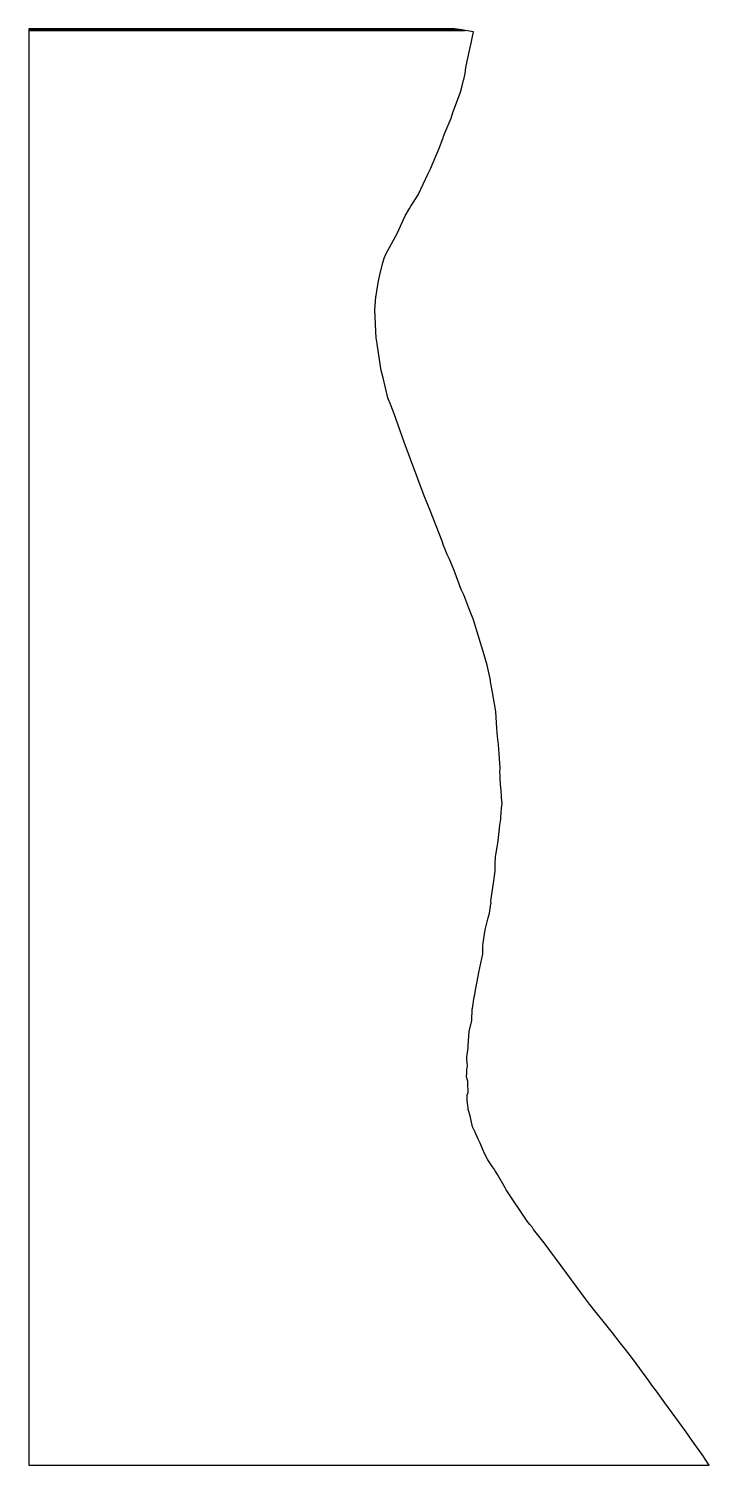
# Model space of a CAD drawing. Extents: x -56 to 31, y -92 to 92.
import ezdxf

# ---------------------------------------------------------------- set-up
doc = ezdxf.new("R2010")
doc.units = 0
doc.layers.add('47_141000', color=7, linetype='CONTINUOUS')

msp = doc.modelspace()

# ---------------------------------------------------------------- linework, layer by layer
at = {"layer": '47_141000', "color": 5}
for points in [[(-54.365, 91.985), (-1.023, 91.985), (-1.598, 92.08), (-56.17, 92.08), (-56.17, 91.985), (-54.365, 91.985)], [(-54.843, 91.93001), (-0.704, 91.93001), (-0.981, 91.978), (-56.17, 91.978), (-56.17, 91.93001), (-54.843, 91.93001)], [(-56.17, 91.90401), (-56.17, 91.853), (-0.238, 91.853), (-0.693, 91.927), (-56.17, 91.927), (-56.17, 91.90401)], [(-56.17, 91.675), (-56.17, -92.11401), (31.033, -92.11401), (30.583, -91.456), (30.19, -90.86201), (28.89, -89.021), (28.011, -87.79601), (25.337, -84.12701), (24.288, -82.616), (23.805, -82.00101), (23.305, -81.29201), (21.312, -78.60201), (20.171, -77.089), (19.624, -76.42001), (18.618, -75.14301), (15.672, -71.436), (15.167, -70.78001), (13.967, -69.136), (12.763, -67.507), (9.86, -63.609), (8.527, -61.866), (8.367, -61.612), (8.023, -61.222), (7.703, -60.801), (6.688, -59.284), (5.953, -58.226), (5.028, -56.792), (4.871, -56.531), (3.906, -54.819), (3.581, -54.368), (3.534, -54.202), (3.243, -53.833), (2.677, -52.945), (2.184, -52.052), (1.66, -50.816), (1.575, -50.644), (1.426, -50.292), (0.984, -49.307), (0.727, -48.822), (0.692, -48.74), (0.388, -47.3), (0.166, -46.628), (0.139, -46.496), (0.126, -46.27), (0.028, -45.384), (-0.001, -44.789), (0.009, -44.626), (0.127, -44.303), (0.079, -43.125), (0.078, -42.881), (0.063, -42.72), (-0.058, -42.313), (-0.011, -41.847), (-0.013, -41.284), (0.008, -41.205), (0.038, -40.856), (0.02, -40.499), (-0.03, -40.025), (-0.011, -39.742), (0.127, -38.625), (0.131, -38.351), (0.287, -36.512), (0.615, -35.066), (0.654, -33.601), (0.674, -33.526), (0.92, -32.045), (1.003, -31.759), (1.109, -30.96), (1.291, -30.064), (1.507, -28.925), (1.641, -28.325), (2.004, -26.54), (2.033, -25.558), (2.057, -25.14), (2.322, -23.444), (2.688, -21.938), (2.856, -21.324), (3.058, -20.128), (3.069, -19.993), (3.059, -19.721), (3.397, -17.47), (3.606, -15.934), (3.612, -15.873), (3.596, -15.102), (3.662, -14.062), (3.697, -13.906), (3.991, -12.06), (4.211, -10.027), (4.308, -9.276), (4.315, -9.045), (4.429, -7.848), (4.476, -7.258), (4.478, -7.184), (4.46, -7.04), (4.412, -6.326), (4.351, -5.625), (4.325, -5.153), (4.281, -4.853), (4.248, -4.024), (4.221, -3.614), (4.222, -3.499), (4.205, -3.342), (4.261, -2.745), (4.128, -0.879), (4.068, -0.307), (4.044, 0.317), (3.908, 1.337), (3.813, 2.375), (3.671, 4.55), (3.224, 7.245), (3.009, 8.349), (2.991, 8.567), (2.555, 10.471), (2.048, 12.237), (1.1, 15.422), (0.822, 16.283), (0.208, 17.79), (-0.425, 19.48), (-0.742, 20.195), (-1.66, 22.61), (-2.265, 24.056), (-2.532, 24.65), (-2.8, 25.322), (-3.008, 25.809), (-3.203, 26.378), (-4.72, 30.291), (-5.501, 32.208), (-8.052, 39.075), (-9.357, 42.707), (-9.76, 43.797), (-10.145, 44.756), (-10.738, 47.32), (-11.001, 48.25), (-11.464, 51.369), (-11.623, 52.237), (-11.648, 52.419), (-11.8, 56.028), (-11.732, 57.105), (-11.676, 57.766), (-11.64, 57.891), (-11.495, 58.987), (-11.371, 59.723), (-11.146, 60.717), (-10.809, 62.06), (-10.633, 62.68), (-10.416, 63.154), (-8.977, 65.84), (-7.927, 68.081), (-7.373, 69.02), (-7.22, 69.32401), (-6.794, 69.986), (-6.552, 70.32101), (-6.286, 70.761), (-4.973, 73.506), (-4.757, 73.936), (-4.69, 74.121), (-3.515, 76.871), (-3.275, 77.553), (-3.062, 78.108), (-3.029, 78.245), (-2.804, 78.83), (-2.053, 80.593), (-1.816, 81.34), (-0.843, 83.944), (-0.647, 84.77801), (-0.44, 85.50001), (-0.421, 85.58701), (-0.262, 86.354), (-0.146, 87.104), (-0.022, 87.716), (0.013, 87.93101), (0.415, 89.65501), (0.534, 90.245), (0.679, 91.10201), (0.76, 91.456), (0.822, 91.675), (-0.204, 91.845), (-56.17, 91.845), (-56.17, 91.675)]]:
    msp.add_lwpolyline(points, dxfattribs=at)

doc.saveas('drawing.dxf')
